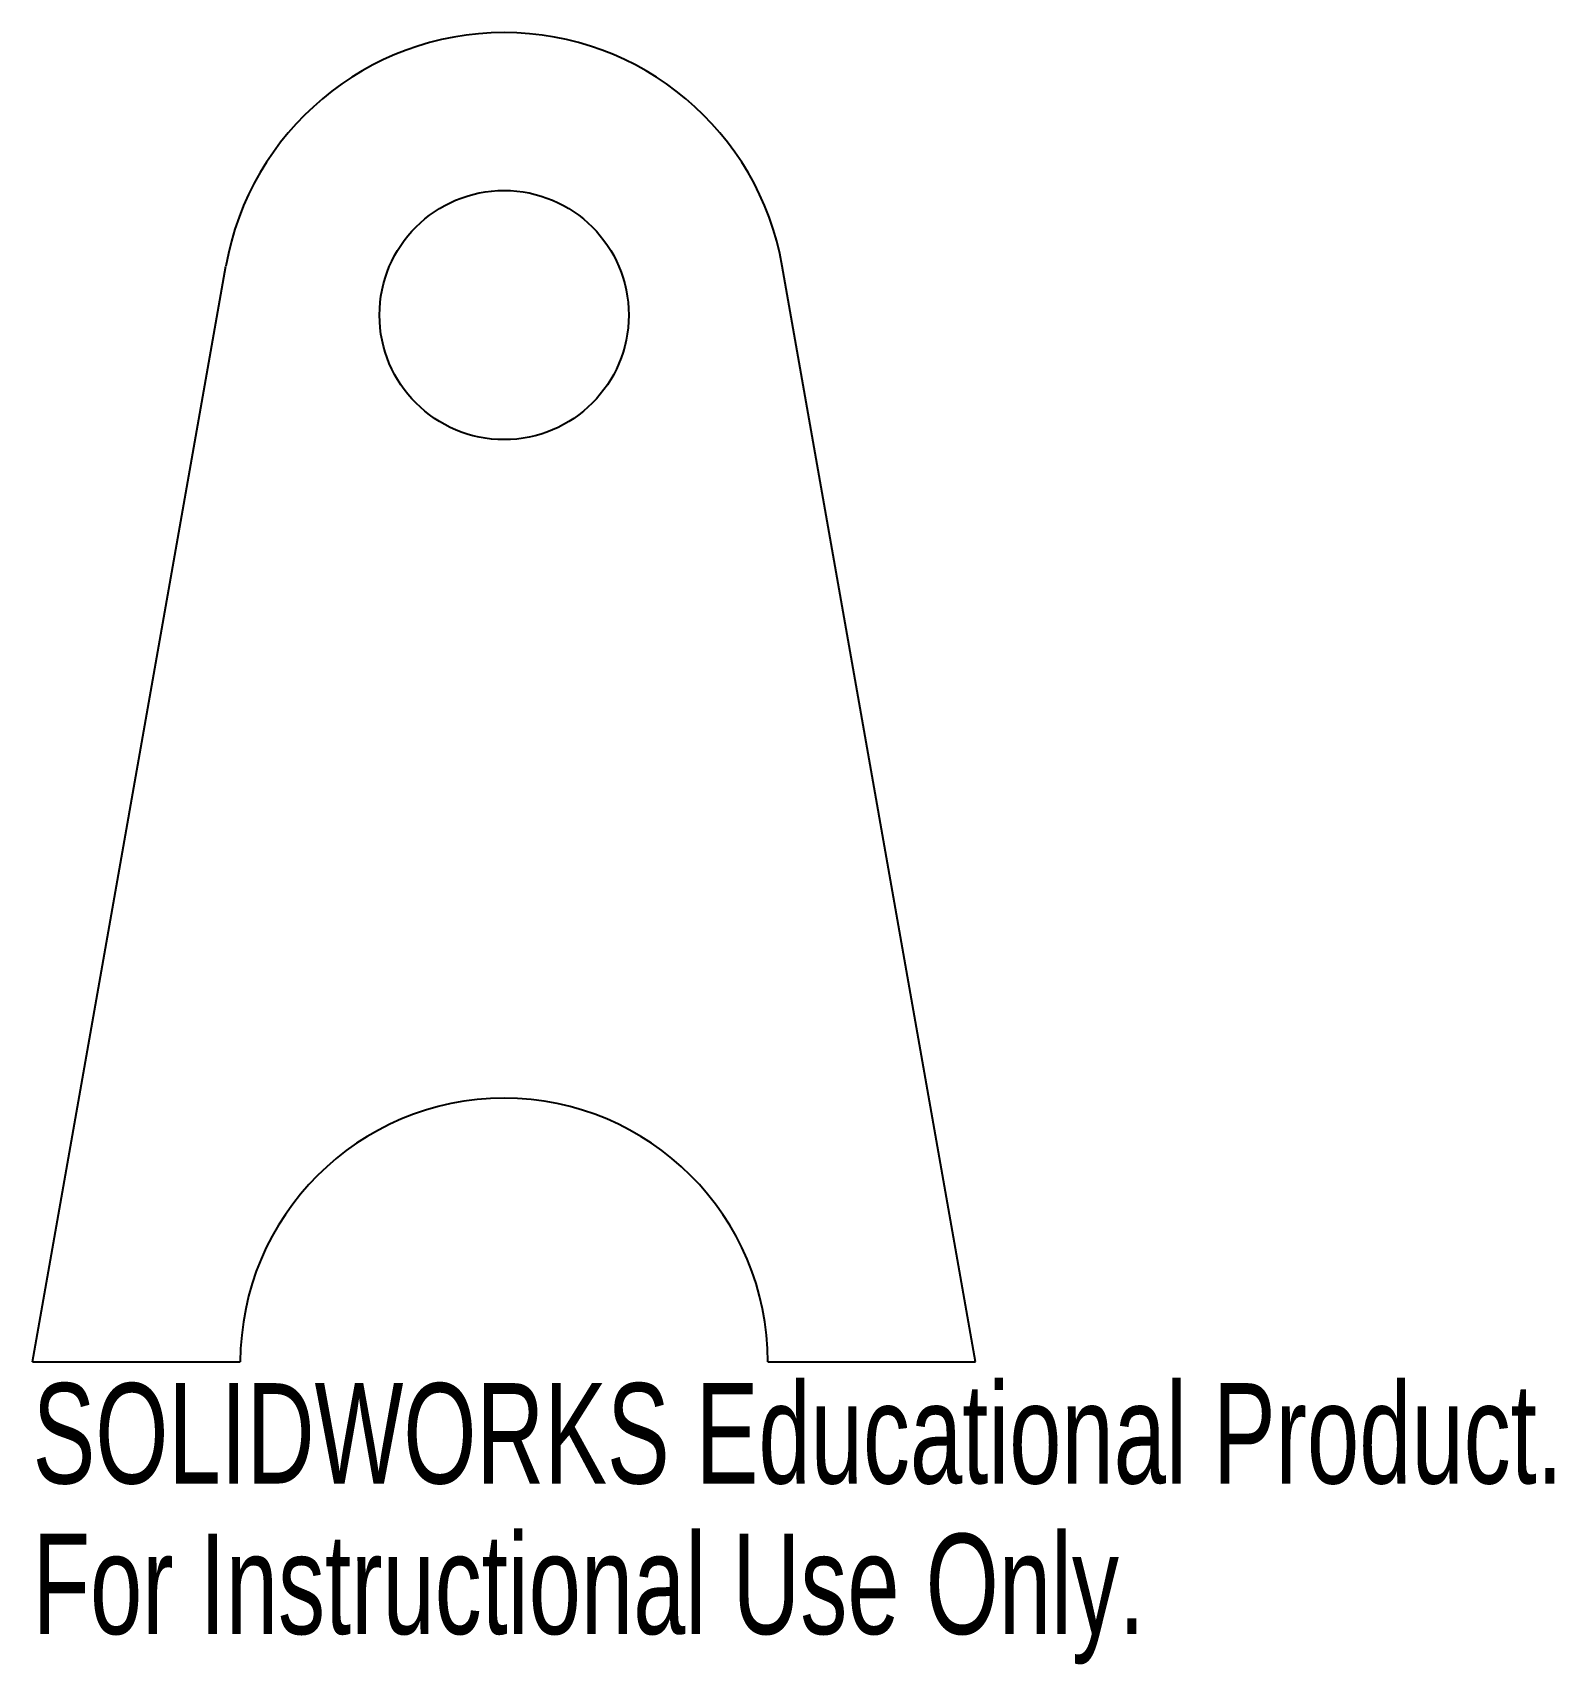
# Model space of a CAD drawing. Header units: millimetres. Extents: x 32.5 to 105.8, y -14.6 to 64.
import ezdxf

# ---------------------------------------------------------------- set-up
doc = ezdxf.new("R2010")
doc.units = ezdxf.units.MM
doc.styles.add('SLDTEXTSTYLE0', font='TXT', dxfattribs={"width": 0.7})

msp = doc.modelspace()

# ---------------------------------------------------------------- linework, layer by layer
at = {"color": 7, "linetype": 'Continuous', "lineweight": 25}
for p, q in [((55.199, 64.013), (55.202, 64.013)), ((32.5, 0), (41.806, 52.774)), ((77.9, 0), (68.595, 52.774)), ((32.5, 0), (42.5, 0)), ((67.9, 0), (77.9, 0))]:
    msp.add_line(p, q, dxfattribs=at)
msp.add_circle((55.202, 50.413), 6, dxfattribs=at)
for centre, radius, start, end in [((55.199, 50.413), 13.6, 90, 170), ((55.202, 50.413), 13.6, 10, 90), ((55.2, 0), 12.7, 0, 180)]:
    msp.add_arc(centre, radius, start, end, dxfattribs=at)

# ---------------------------------------------------------------- texts
at = {"color": 7, "linetype": 'Continuous', "char_height": 4.83362, "attachment_point": 1, "style": 'SLDTEXTSTYLE0'}
for s, insert in [('SOLIDWORKS Educational Product.', (32.5, -1.02)), ('For Instructional Use Only.', (32.5, -8.27))]:
    msp.add_mtext(s, dxfattribs=dict(at, insert=insert))

doc.saveas('drawing.dxf')
